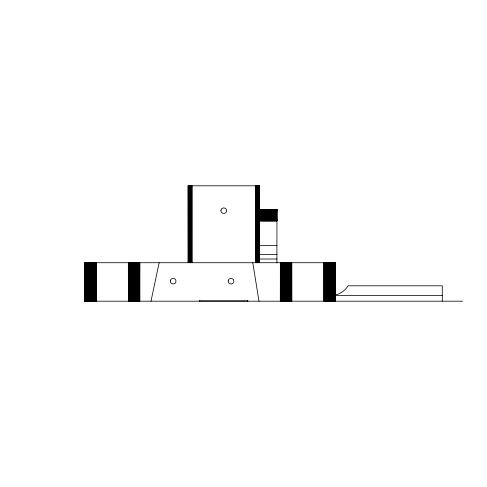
<?xml version="1.0" encoding="UTF-8"?>
<svg xmlns="http://www.w3.org/2000/svg" width="487" height="487" viewBox="0 0 487 487"><rect width="100%" height="100%" fill="white"/><g stroke="black" fill="none" stroke-linecap="round" stroke-linejoin="round"><path stroke-width="0.73" d="M151 301.185L159.139 262.73M188.189 185.815L188.189 262.475L188.159 185.815L259.34 185.815L259.315 262.475M259.62 209.41L276.926 209.41L276.926 262.816M259.62 209.507L276.926 209.507M259.62 209.58L276.926 209.58M259.62 209.666L276.926 209.666M259.62 209.763L276.926 209.763M259.62 209.879L276.926 209.879M259.62 210.013L276.926 210.013M259.62 210.153L276.926 210.153M259.62 210.311L276.926 210.311M259.62 210.487L276.926 210.487M259.62 210.67L276.926 210.67M259.62 210.865L276.926 210.865M259.62 211.072L276.926 211.072M259.62 211.291L276.926 211.291M259.62 211.522L276.926 211.522M259.62 211.766L276.926 211.766M259.62 212.009L276.926 212.009M259.62 212.271L276.926 212.271M259.62 212.539L276.926 212.539M259.62 212.807L276.926 212.807M259.62 213.087L276.926 213.087M259.62 213.373L276.926 213.373M259.62 213.665L276.926 213.665M259.62 213.957L276.926 213.957M259.62 214.256L276.926 214.256M259.62 214.554L276.926 214.554M259.62 214.858L276.926 214.858M259.62 215.157L276.926 215.157M259.62 215.461L276.926 215.461M259.62 215.765L276.926 215.765M259.62 216.064L276.926 216.064M259.62 216.362L276.926 216.362M259.62 216.654L276.926 216.654M259.62 216.946L276.926 216.946M259.62 217.232L276.926 217.232M259.62 217.506L276.926 217.506M259.62 217.78L276.926 217.78M259.62 218.048L276.926 218.048M259.62 218.304L276.926 218.304M259.62 218.553L276.926 218.553M259.62 218.797L276.926 218.797M259.62 219.028L276.926 219.028M259.62 219.247L276.926 219.247M259.62 219.454L276.926 219.454M259.62 219.649L276.926 219.649M259.62 219.832L276.926 219.832M259.62 220.002L276.926 220.002M259.62 220.161L276.926 220.161M259.62 220.307L276.926 220.307M259.62 220.441L276.926 220.441M259.62 220.556L276.926 220.556M259.62 220.654L276.926 220.654M259.62 220.739L276.926 220.739M259.62 245.363L276.926 245.363M259.62 254.47L276.926 254.47M259.62 259.023L276.926 259.023M335.47 262.73L335.482 301.185L335.488 262.73L84.598 262.73L84.616 301.185L462.65 301.185M335.567 295.414L442.287 295.414M199.719 300.881L247.792 300.881M252.79 262.73L258.981 301.185M442.287 301.185L442.287 285.802L348.047 285.802A19.87 19.87 0 0 1 336.079 294.763M335.348 262.73L335.324 301.185M335.239 262.73L335.239 301.185M335.147 262.73L335.147 301.185M335.038 262.73L335.038 301.185M334.91 262.73L334.91 301.185M334.77 262.73L334.77 301.185M334.618 262.73L334.618 301.185M334.447 262.73L334.447 301.185M334.271 262.73L334.271 301.185M334.076 262.73L334.076 301.185M333.875 262.73L333.875 301.185M333.656 262.73L333.656 301.185M333.431 262.73L333.431 301.185M333.193 262.73L333.193 301.185M332.95 262.73L332.95 301.185M332.694 262.73L332.694 301.185M332.432 262.73L332.432 301.185M332.164 262.73L332.164 301.185M331.884 262.73L331.884 301.185M331.604 262.73L331.604 301.185M331.312 262.73L331.312 301.185M331.02 262.73L331.02 301.185M330.728 262.73L330.728 301.185M330.429 262.73L330.429 301.185M330.125 262.73L330.125 301.185M329.827 262.73L329.827 301.185M329.522 262.73L329.522 301.185M329.218 262.73L329.218 301.185M328.92 262.73L328.92 301.185M328.622 262.73L328.622 301.185M328.329 262.73L328.329 301.185M328.037 262.73L328.037 301.185M327.751 262.73L327.751 301.185M327.471 262.73L327.471 301.185M327.191 262.73L327.191 301.185M326.923 262.73L326.923 301.185M326.667 262.73L326.667 301.185M326.412 262.73L326.412 301.185M326.168 262.73L326.168 301.185M325.937 262.73L325.937 301.185M325.712 262.73L325.712 301.185M325.505 262.73L325.505 301.185M325.304 262.73L325.304 301.185M324.269 262.73L324.269 301.185M324.178 262.73L324.178 301.185M324.099 262.73L324.038 301.185L323.977 262.73M291.768 262.73L291.756 301.185L291.695 262.73M291.567 262.73L291.64 301.185M291.482 262.73L291.482 301.185M291.384 262.73L291.384 301.185M291.269 262.73L291.269 301.185M291.135 262.73L291.135 301.185M290.995 262.73L290.995 301.185M290.836 262.73L290.836 301.185M290.666 262.73L290.666 301.185M290.477 262.73L290.477 301.185M290.282 262.73L290.282 301.185M290.075 262.73L290.075 301.185M289.856 262.73L289.856 301.185M289.625 262.73L289.625 301.185M289.388 262.73L289.388 301.185M289.138 262.73L289.138 301.185M288.882 262.73L288.882 301.185M288.614 262.73L288.614 301.185M288.341 262.73L288.341 301.185M288.06 262.73L288.06 301.185M287.78 262.73L287.78 301.185M287.488 262.73L287.488 301.185M287.196 262.73L287.196 301.185M286.898 262.73L286.898 301.185M286.6 262.73L286.6 301.185M286.295 262.73L286.295 301.185M285.997 262.73L285.997 301.185M285.692 262.73L285.692 301.185M285.394 262.73L285.394 301.185M285.09 262.73L285.09 301.185M284.798 262.73L284.798 301.185M284.499 262.73L284.499 301.185M284.213 262.73L284.213 301.185M283.927 262.73L283.927 301.185M283.647 262.73L283.647 301.185M283.373 262.73L283.373 301.185M283.111 262.73L283.111 301.185M282.85 262.73L282.85 301.185M282.606 262.73L282.606 301.185M282.363 262.73L282.363 301.185M282.131 262.73L282.131 301.185M281.912 262.73L281.912 301.185M281.705 262.73L281.705 301.185M281.51 262.73L281.51 301.185M281.328 262.73L281.328 301.185M281.157 262.73L281.157 301.185M280.999 262.73L280.999 301.185M280.853 262.73L280.853 301.185M280.725 262.73L280.725 301.185M280.609 262.73L280.609 301.185M280.506 262.73L280.506 301.185M280.421 262.73L280.421 301.185M280.354 262.73L280.293 301.185M259.224 185.815L259.279 262.475M259.151 185.815L259.151 262.475M259.066 185.815L259.066 262.475M258.968 185.815L258.968 262.475M258.853 185.815L258.853 262.475M258.719 185.815L258.719 262.475M258.573 185.815L258.573 262.475M258.414 185.815L258.414 262.475M258.244 185.815L258.244 262.475M258.061 185.815L258.061 262.475M257.867 185.815L257.867 262.475M257.66 185.815L257.66 262.475M257.44 185.815L257.44 262.475M257.209 185.815L257.209 262.475M256.966 185.815L256.966 262.475M256.716 185.815L256.716 262.475M256.46 185.815L256.46 262.475M256.192 185.815L256.192 262.475M255.918 185.815L255.918 262.475M255.645 185.815L255.645 262.475M255.48 185.815L255.48 262.475M247.792 300.582L247.792 301.185M199.719 300.582L199.719 301.185M192.024 185.815L192.024 262.475M191.866 185.815L191.866 262.475M191.586 185.815L191.586 262.475M191.312 185.815L191.312 262.475M191.05 185.815L191.05 262.475M190.788 185.815L190.788 262.475M190.539 185.815L190.539 262.475M190.301 185.815L190.301 262.475M190.07 185.815L190.07 262.475M189.851 185.815L189.851 262.475M189.644 185.815L189.644 262.475M189.443 185.815L189.443 262.475M189.26 185.815L189.26 262.475M189.09 185.815L189.09 262.475M188.932 185.815L188.932 262.475M188.786 185.815L188.786 262.475M188.658 185.815L188.658 262.475M188.542 185.815L188.542 262.475M188.439 185.815L188.439 262.475M188.286 185.815L188.353 262.475M139.793 262.73L139.793 301.185M139.739 262.73L139.739 301.185M139.666 262.73L139.58 301.185M139.483 262.73L139.483 301.185M139.367 262.73L139.367 301.185M139.233 262.73L139.233 301.185M139.093 262.73L139.093 301.185M138.935 262.73L138.935 301.185M138.765 262.73L138.765 301.185M138.576 262.73L138.576 301.185M138.381 262.73L138.381 301.185M138.174 262.73L138.174 301.185M137.955 262.73L137.955 301.185M137.724 262.73L137.724 301.185M137.486 262.73L137.486 301.185M137.237 262.73L137.237 301.185M136.981 262.73L136.981 301.185M136.713 262.73L136.713 301.185M136.439 262.73L136.439 301.185M136.165 262.73L136.165 301.185M135.879 262.73L135.879 301.185M135.587 262.73L135.587 301.185M135.295 262.73L135.295 301.185M134.996 262.73L134.996 301.185M134.698 262.73L134.698 301.185M134.394 262.73L134.394 301.185M134.095 262.73L134.095 301.185M133.791 262.73L133.791 301.185M133.493 262.73L133.493 301.185M133.195 262.73L133.195 301.185M132.896 262.73L132.896 301.185M132.598 262.73L132.598 301.185M132.312 262.73L132.312 301.185M132.026 262.73L132.026 301.185M131.746 262.73L131.746 301.185M131.472 262.73L131.472 301.185M131.21 262.73L131.21 301.185M130.954 262.73L130.954 301.185M130.705 262.73L130.705 301.185M130.461 262.73L130.461 301.185M130.236 262.73L130.236 301.185M130.017 262.73L130.017 301.185M129.804 262.73L129.804 301.185M129.609 262.73L129.609 301.185M129.426 262.73L129.426 301.185M129.256 262.73L129.256 301.185M129.098 262.73L129.098 301.185M128.952 262.73L128.952 301.185M128.824 262.73L128.824 301.185M128.708 262.73L128.708 301.185M128.519 262.73L128.605 301.185M128.452 262.73L128.452 301.185M128.331 262.73L128.398 301.185M96.091 262.73L96.079 301.185M95.963 262.73L96.03 301.185M95.915 262.73L95.884 301.185M95.823 262.73L95.787 301.185M94.788 262.73L94.788 301.185M94.588 262.73L94.588 301.185M94.375 262.73L94.375 301.185M94.149 262.73L94.149 301.185M93.918 262.73L93.918 301.185M93.674 262.73L93.674 301.185M93.425 262.73L93.425 301.185M93.163 262.73L93.163 301.185M92.895 262.73L92.895 301.185M92.621 262.73L92.621 301.185M92.341 262.73L92.341 301.185M92.055 262.73L92.055 301.185M91.763 262.73L91.763 301.185M91.465 262.73L91.465 301.185M91.166 262.73L91.166 301.185M90.868 262.73L90.868 301.185M90.57 262.73L90.57 301.185M90.265 262.73L90.265 301.185M89.961 262.73L89.961 301.185M89.663 262.73L89.663 301.185M89.365 262.73L89.365 301.185M89.066 262.73L89.066 301.185M88.774 262.73L88.774 301.185M88.488 262.73L88.488 301.185M88.202 262.73L88.202 301.185M87.928 262.73L87.928 301.185M87.66 262.73L87.66 301.185M87.392 262.73L87.392 301.185M87.136 262.73L87.136 301.185M86.893 262.73L86.893 301.185M86.656 262.73L86.656 301.185M86.43 262.73L86.43 301.185M86.217 262.73L86.217 301.185M86.01 262.73L86.01 301.185M85.822 262.73L85.822 301.185M85.639 262.73L85.639 301.185M85.475 262.73L85.475 301.185M85.316 262.73L85.316 301.185M85.182 262.73L85.182 301.185M85.055 262.73L85.055 301.185M84.945 262.73L84.908 301.185M84.848 262.73L84.817 301.185M84.701 262.73L84.768 301.185M170.28 280.859C169.707 284.505 175.728 285.23 176.008 281.516C176.58 277.87 170.553 277.146 170.28 280.859M220.891 210.347C220.319 213.988 226.339 214.737 226.619 211.011C227.185 207.371 221.171 206.622 220.891 210.347M228.153 280.859C227.581 284.505 233.608 285.23 233.882 281.516C234.454 277.87 228.433 277.146 228.153 280.859M276.926 220.867L259.62 220.903L276.926 220.94"/></g></svg>
